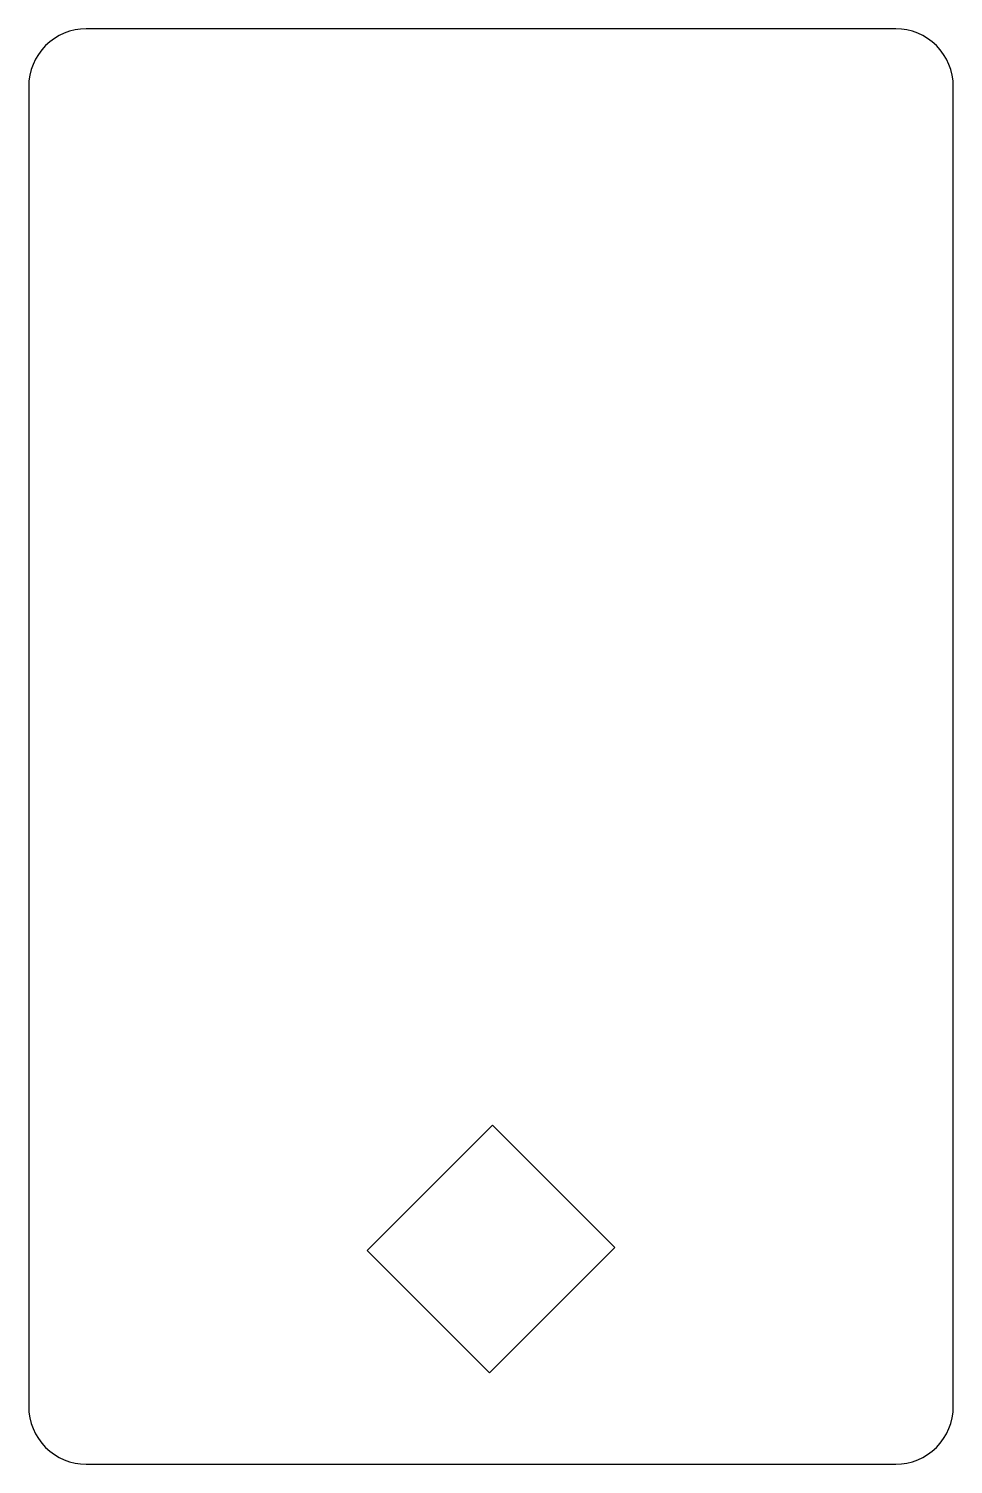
# Model space of a CAD drawing. Header units: millimetres. Extents: x -34 to 34, y -52 to 52.
import ezdxf

# ---------------------------------------------------------------- set-up
doc = ezdxf.new("R2010")
doc.units = ezdxf.units.MM

msp = doc.modelspace()

# ---------------------------------------------------------------- linework, layer by layer
msp.add_lwpolyline([(29.5, -52.32, 0.414214), (33.7, -48.12), (33.7, 48.12, 0.414214), (29.5, 52.32), (-29.5, 52.32, 0.414214), (-33.7, 48.12), (-33.7, -48.12, 0.414214), (-29.5, -52.32)], format="xyb", close=True)
msp.add_lwpolyline([(9.03, -36.52), (-0.11, -45.65), (-9.03, -36.73), (0.11, -27.6)], close=True)

doc.saveas('drawing.dxf')
